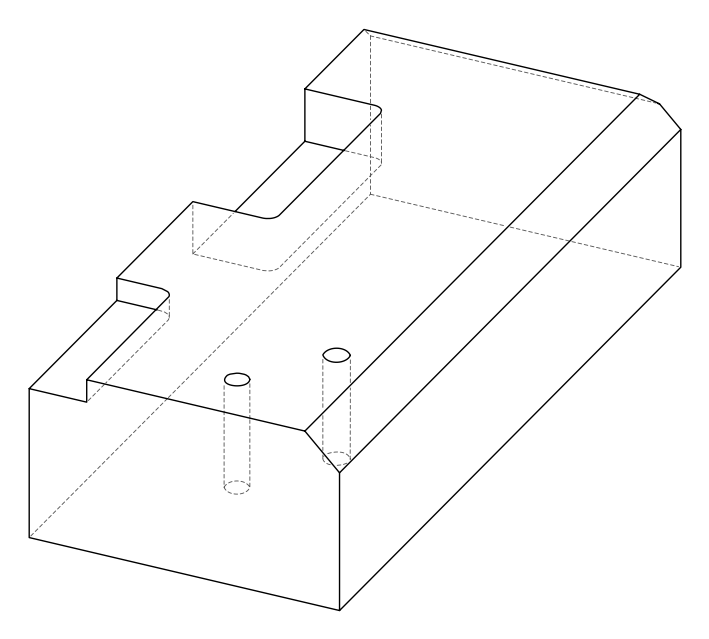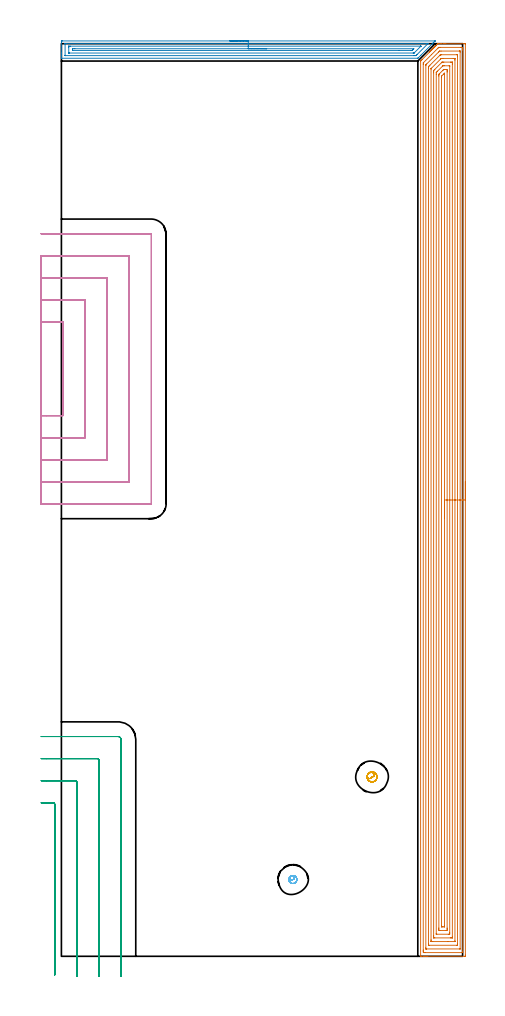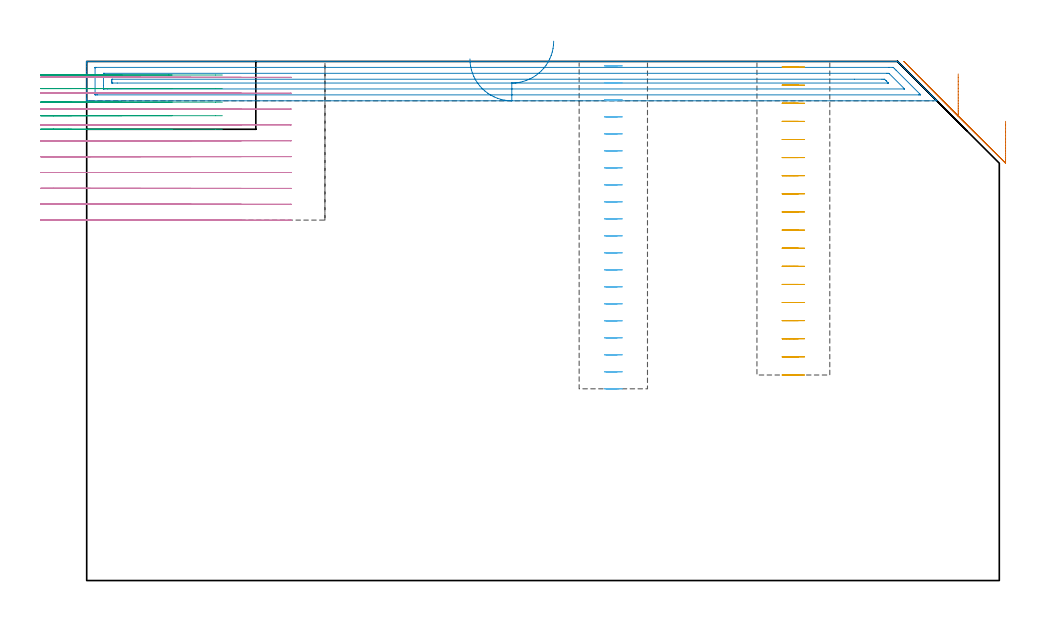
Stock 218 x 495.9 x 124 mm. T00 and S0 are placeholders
(PLAN: 6 operations, 2 tool changes, 85.8 min)
(1 AREA_MILL | FG_CHAMFER_SURFACE | UGT0205_001 | 35.93 min | 146418 mm3)
(2 AREA_MILL_1 | FG_CHAMFER_SURFACE_1 | UGT0205_001 | 6.54 min | 8681 mm3)
(3 MILL_CORNER_NOTCH_RECTANGULAR | CORNER_NOTCH_RECTANGULAR | NXT0201_012 | Follow Part, ap 4, ae 75% | 6.02 min | 83069 mm3)
(4 MILL_SLOT | SLOT_PARTIAL_RECTANGULAR | NXT0201_012 | Follow Part, ap 4, ae 75% | 33.56 min | 350067 mm3)
(5 MILL_BLIND_HOLE_FROM_SOLID_MATERIAL | STEP1POCKET | NXT0201_011 | Spiral | 2.05 min | 17782 mm3)
(6 MILL_BLIND_HOLE_FROM_SOLID_MATERIAL_1 | STEP1POCKET_1 | NXT0201_011 | Spiral | 1.71 min | 16286 mm3)
(TOOL UGT0205_001 | Chamfer Mill 20 x 3 x 45 deg. | D20 FL50 Z2)
(TOOL NXT0201_012 | ENDMILL 16mm [2P460-1600-NA 1630] | D16 FL38 Z6)
(TOOL NXT0201_011 | ENDMILL 12mm [2P460-1200-NA 1630] | D12 FL38 Z6)
(OP 1 AREA_MILL)
G17 G21 G94 G90
T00 M6
G54
G17 G0 G90 X219.5 Y257.95 S1061 M3
G43 Z134. H0
Z109.7
G94 G1 Y257.912 Z108.828 F250.
Y257.798 Z107.963
Y257.609 Z107.112
Y257.347 Z106.28
Y257.013 Z105.474
Y256.61 Z104.7
Y256.142 Z103.964
Y255.61 Z103.272
Y255.021 Z102.629
Y254.378 Z102.04
Y253.686 Z101.508
Y252.95 Z101.04
Y252.176 Z100.637
Y251.37 Z100.303
Y250.538 Z100.041
Y249.687 Z99.852
Y248.822 Z99.738
Y247.95 Z99.7
Y0.612
X219.496 Y0.293 Z99.702
X219.492 Y0.01 Z99.706
X219.204 Y0. Z99.993
X199.057 Z120.138
X198.447 Z120.748
X197.886 Z121.31
X197.556 Z121.64
X196.996 Z122.2
X196.666 Z122.529
X195.627 Z123.573
X195.248 Z123.943
X195.206 Z123.985
X195.202 Y0.006 Z123.988
X195.2 Y0.165 Z124.
Y486.359
X195.204 Y486.495 Z123.989
X195.251 Y486.549 Z123.944
X195.421 Y486.721 Z123.779
X195.597 Y486.897 Z123.603
X195.95 Y487.252 Z123.246
X199.931 Y491.233 Z119.265
X200.04 Y491.34 Z119.16
X200.119 Y491.419 Z119.081
X200.227 Y491.529 Z118.969
X200.336 Y491.636 Z118.864
X200.416 Y491.716 Z118.783
X200.524 Y491.826 Z118.672
X200.632 Y491.932 Z118.568
X200.714 Y492.014 Z118.486
X200.821 Y492.123 Z118.375
X200.928 Y492.228 Z118.272
X201.011 Y492.312 Z118.188
X201.118 Y492.42 Z118.078
X201.223 Y492.524 Z117.976
X201.309 Y492.609 Z117.891
X201.414 Y492.716 Z117.782
X201.519 Y492.82 Z117.68
X201.607 Y492.907 Z117.593
X201.711 Y493.013 Z117.485
X201.815 Y493.116 Z117.384
X201.904 Y493.205 Z117.295
X202.008 Y493.31 Z117.188
X202.111 Y493.412 Z117.088
X202.202 Y493.502 Z116.998
X202.305 Y493.607 Z116.891
X202.407 Y493.707 Z116.792
X202.5 Y493.8 Z116.7
X202.602 Y493.904 Z116.594
X202.703 Y494.003 Z116.496
X202.797 Y494.098 Z116.402
X202.898 Y494.2 Z116.298
X202.999 Y494.299 Z116.201
X203.095 Y494.395 Z116.105
X203.195 Y494.497 Z116.001
X203.295 Y494.595 Z115.905
X203.392 Y494.693 Z115.807
X203.492 Y494.794 Z115.704
X203.591 Y494.891 Z115.609
X203.69 Y494.99 Z115.509
X203.789 Y495.091 Z115.407
X204.234 Y495.534 Z114.965
X204.389 Y495.69 Z114.81
X204.585 Y495.883 Z114.613
X204.607 Y495.898 Z114.591
X204.679 Y495.9 Z114.52
X204.704 Z114.495
X204.877 Z114.323
X205.8 Z113.399
X206.46 Z112.736
X207.68 Z111.517
X208.24 Z110.954
X208.85 Z110.345
X218.924 Z100.273
X219.207 Y495.898 Z99.99
X219.492 Y495.89 Z99.706
X219.499 Y495.604 Z99.699
X219.5 Y247.95 Z99.7
X218.086 Z101.114
X218.085 Y2.294 Z101.115
X218.082 Y2.19 Z101.118
X218.077 Y2.01 Z101.123
X218.034 Y2.008 Z101.166
X217.539 Y2.001 Z101.661
X197.556 Z121.644
X197.06 Y2.003 Z122.14
X196.666 Y2.01 Z122.534
X196.621 Y2.398 Z122.579
X196.618 Y2.446 Z122.582
X196.614 Y3.291 Z122.586
Y3.343
X196.615 Y484.625 Z122.585
X196.623 Y485.466 Z122.577
X196.643 Y485.489 Z122.557
X196.666 Y485.515 Z122.534
X201.08 Y489.931 Z118.12
X204.679 Y493.529 Z114.521
X204.97 Y493.811 Z114.23
X205.052 Y493.89 Z114.148
X205.177 Y493.896 Z114.023
X205.569 Y493.899 Z113.631
X206.063 Y493.9 Z113.137
X217.144 Y493.899 Z102.056
X217.64 Y493.897 Z101.56
X218.034 Y493.89 Z101.166
X218.079 Y493.502 Z101.121
X218.082 Y493.454 Z101.118
X218.086 Y492.609 Z101.114
Y492.557
Y247.95
X216.672 Z102.528
X216.671 Y4.184 Z102.529
X216.669 Y4.079 Z102.531
X216.667 Y4.028 Z102.533
X216.665 Y4.01 Z102.535
X216.619 Y4.007 Z102.581
X216.435 Y4.001 Z102.765
X198.447 Z120.753
X198.264 Y4.002 Z120.936
X198.142 Y4.006 Z121.058
X198.047 Y4.01 Z121.153
X198.035 Y4.025 Z121.165
X198.033 Y4.045 Z121.167
X198.031 Y4.184 Z121.169
X198.029 Y4.603 Z121.171
Y484.099
X198.031 Y484.336 Z121.169
X198.033 Y484.395 Z121.167
X198.035 Y484.42 Z121.165
X198.053 Y484.442 Z121.147
X198.174 Y484.573 Z121.026
X198.31 Y484.71 Z120.89
X198.447 Y484.848 Z120.753
X204.997 Y491.398 Z114.203
X205.317 Y491.716 Z113.883
X205.447 Y491.839 Z113.753
X205.487 Y491.876 Z113.713
X205.569 Y491.89 Z113.631
X206.278 Y491.899 Z112.922
X216.253 Y491.9 Z102.947
X216.436 Y491.898 Z102.764
X216.558 Y491.895 Z102.642
X216.653 Y491.89 Z102.547
X216.665 Y491.875 Z102.535
X216.667 Y491.855 Z102.533
X216.669 Y491.716 Z102.531
X216.671 Y491.297 Z102.529
X216.672 Y247.95 Z102.528
X215.257 Z103.943
Y6.862
X215.253 Y6.079 Z103.947
X215.251 Y6.026 Z103.949
X215.247 Y6.01 Z103.953
X215.225 Y6.008 Z103.975
X215.118 Y6.003 Z104.082
X214.903 Y6.001 Z104.297
X199.785 Z119.415
X199.579 Y6.003 Z119.621
X199.477 Y6.007 Z119.723
X199.454 Y6.01 Z119.746
X199.449 Y6.021 Z119.751
X199.448 Y6.059 Z119.752
X199.443 Y6.756 Z119.757
Y6.862
Y482.787
X199.447 Y483.181 Z119.753
X199.45 Y483.373 Z119.75
X199.539 Y483.478 Z119.662
X199.732 Y483.68 Z119.468
X199.979 Y483.93 Z119.221
X200.227 Y484.179 Z118.973
X205.569 Y489.52 Z113.631
X205.776 Y489.724 Z113.424
X205.874 Y489.818 Z113.326
X205.935 Y489.874 Z113.265
X206.03 Y489.89 Z113.17
X206.46 Y489.899 Z112.74
X206.49 Y489.9 Z112.71
X214.915 Y489.899 Z104.285
X215.121 Y489.897 Z104.079
X215.223 Y489.893 Z103.977
X215.246 Y489.89 Z103.954
X215.251 Y489.879 Z103.949
X215.252 Y489.841 Z103.948
X215.257 Y489.144 Z103.943
Y489.038
Y247.95
X213.843 Z105.357
Y8.387
X213.841 Y8.125 Z105.359
X213.839 Y8.051 Z105.361
X213.836 Y8.013 Z105.364
X213.823 Y8.01 Z105.377
X213.744 Y8.005 Z105.456
X213.582 Y8.001 Z105.618
X209.96 Y8. Z109.24
X201.764 Z117.436
X201.118 Y8.002 Z118.082
X200.87 Y8.004 Z118.33
X200.862 Y8.012 Z118.338
X200.86 Y8.014 Z118.34
X200.857 Y8.648 Z118.343
Y8.91
Y482.156
X200.858 Y482.243 Z118.342
X200.861 Y482.312 Z118.339
X200.864 Y482.354 Z118.336
X200.88 Y482.372 Z118.32
X201.118 Y482.618 Z118.082
X206.106 Y487.607 Z113.094
X206.224 Y487.724 Z112.976
X206.32 Y487.815 Z112.88
X206.384 Y487.873 Z112.816
X206.46 Y487.89 Z112.74
X206.707 Y487.896 Z112.493
X207.35 Y487.899 Z111.85
X207.594 Y487.9 Z111.606
X212.936 Z106.264
X213.582 Y487.898 Z105.618
X213.83 Y487.896 Z105.37
X213.838 Y487.888 Z105.362
X213.841 Y487.886 Z105.359
X213.843 Y487.252 Z105.357
Y486.99
Y247.95
X212.429 Z106.771
X212.428 Y10.434 Z106.772
X212.426 Y10.12 Z106.774
X212.424 Y10.042 Z106.776
X212.422 Y10.011 Z106.778
X212.378 Y10.008 Z106.822
X212.232 Y10.002 Z106.968
X211.802 Y10.001 Z107.398
X211.344 Y10. Z107.856
X202.898 Y10.001 Z116.302
X202.438 Y10.003 Z116.762
X202.302 Y10.01 Z116.898
X202.278 Y10.016 Z116.922
X202.276 Y10.062 Z116.924
X202.273 Y10.168 Z116.927
X202.272 Y10.434 Z116.928
X202.271 Y11.063 Z116.929
Y480.108
X202.272 Y480.736 Z116.928
X202.274 Y481.001 Z116.926
X202.278 Y481.311 Z116.922
X202.43 Y481.471 Z116.77
X202.842 Y481.894 Z116.358
X202.898 Y481.951 Z116.302
X206.46 Y485.512 Z112.74
X206.744 Y485.788 Z112.456
X206.825 Y485.866 Z112.375
X206.862 Y485.89 Z112.338
X206.922 Y485.895 Z112.278
X207.35 Y485.899 Z111.85
X207.808 Y485.9 Z111.392
X211.369 Z107.831
X211.802 Y485.899 Z107.398
X212.262 Y485.897 Z106.938
X212.398 Y485.89 Z106.802
X212.422 Y485.884 Z106.778
X212.424 Y485.838 Z106.776
X212.427 Y485.732 Z106.773
X212.428 Y485.466 Z106.772
X212.429 Y484.837 Z106.771
Y247.95
X211.015 Z108.185
Y13.009
X211.013 Y12.22 Z108.187
X211.012 Y12.119 Z108.188
X211.008 Y12.022 Z108.192
X210.911 Y12.01 Z108.289
X210.239 Y12.001 Z108.961
X204.007 Z115.193
X203.789 Y12.004 Z115.411
X203.716 Y12.007 Z115.484
X203.695 Y12.01 Z115.505
X203.692 Y12.048 Z115.508
X203.688 Y12.116 Z115.512
X203.686 Y12.22 Z115.514
X203.685 Y12.324 Z115.515
Y479.319
X203.69 Y480.108 Z115.51
X203.692 Y480.206 Z115.508
X203.701 Y480.292 Z115.499
X203.789 Y480.384 Z115.411
X204.094 Y480.695 Z115.106
X204.398 Y481.001 Z114.802
X207.077 Y483.68 Z112.123
X207.215 Y483.815 Z111.985
X207.261 Y483.858 Z111.939
X207.298 Y483.889 Z111.902
X207.35 Y483.89 Z111.85
X208.022 Y483.899 Z111.178
X210.693 Z108.507
X210.911 Y483.896 Z108.289
X210.984 Y483.893 Z108.216
X211.005 Y483.89 Z108.195
X211.008 Y483.852 Z108.192
X211.012 Y483.784 Z108.188
X211.014 Y483.68 Z108.186
X211.015 Y483.577 Z108.185
Y247.95
X209.601 Z109.599
X209.6 Y15.321 Z109.6
Y14.899
X209.597 Y14.431 Z109.603
X209.593 Y14.006 Z109.607
X209.136 Y14. Z110.064
X205.575 Z113.625
X205.107 Y14.006 Z114.093
X205.102 Y14.474 Z114.098
X205.1 Y14.899 Z114.1
Y15.37
Y478.323
X205.101 Y478.792 Z114.099
X205.105 Y479.216 Z114.095
X205.106 Y479.241 Z114.094
X205.123 Y479.265 Z114.077
X205.166 Y479.314 Z114.034
X205.232 Y479.384 Z113.968
X207.099 Y481.253 Z112.101
X207.35 Y481.502 Z111.85
X207.548 Y481.696 Z111.652
X207.753 Y481.894 Z111.447
X208.24 Y481.9 Z110.96
X209.125 Z110.075
X209.593 Y481.894 Z109.607
X209.598 Y481.426 Z109.602
X209.6 Y481.001 Z109.6
Y480.53
X209.601 Y247.95 Z109.599
X208.186 Z111.014
Y16.685
X208.184 Y16.265 Z111.016
X208.181 Y16.056 Z111.019
X208.179 Y16.013 Z111.021
X208.13 Y16.008 Z111.07
X208.03 Y16.003 Z111.17
X207.35 Y16. Z111.85
X207.142 Y16.001 Z112.058
X206.606 Y16.008 Z112.594
X206.547 Y16.01 Z112.653
X206.52 Y16.019 Z112.68
X206.519 Y16.06 Z112.681
X206.516 Y16.249 Z112.684
X206.514 Y16.63 Z112.686
Y16.685
Y477.849
X206.516 Y478.059 Z112.684
X206.518 Y478.163 Z112.682
X206.521 Y478.211 Z112.679
X206.544 Y478.238 Z112.656
X206.621 Y478.323 Z112.579
X207.583 Y479.287 Z111.617
X207.878 Y479.579 Z111.322
X208.171 Y479.865 Z111.029
X208.179 Y479.872 Z111.021
X208.181 Y479.848 Z111.019
X208.184 Y479.766 Z111.016
X208.186 Y479.601 Z111.014
Y247.95
Y247.078 Z111.052
Y246.214 Z111.166
Y245.362 Z111.354
Y244.53 Z111.617
Y243.724 Z111.951
Y242.95 Z112.353
Y242.214 Z112.822
Y241.522 Z113.353
Y240.879 Z113.943
Y240.29 Z114.586
Y239.759 Z115.278
Y239.29 Z116.014
Y238.887 Z116.788
Y238.553 Z117.593
Y238.291 Z118.426
Y238.102 Z119.277
Y237.988 Z120.142
Y237.95 Z121.014
G0 Z134.
M5
M2
(OP 2 AREA_MILL_1)
G17 G21 G94 G90
T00 M6
G54
G17 G0 G90 X91.55 Y497.4 S1061 M3
G43 Z134. H0
Z124.6
G94 G1 X91.588 Z123.728 F250.
X91.702 Z122.864
X91.891 Z122.012
X92.153 Z121.18
X92.487 Z120.374
X92.89 Z119.6
X93.358 Z118.864
X93.89 Z118.172
X94.479 Z117.529
X95.122 Z116.94
X95.814 Z116.408
X96.55 Z115.94
X97.324 Z115.537
X98.13 Z115.203
X98.962 Z114.941
X99.814 Z114.752
X100.678 Z114.638
X101.55 Z114.6
X203.079 Y497.399 Z114.599
X203.083 Y497.395 Z114.604
X203.079 Y497.382 Z114.616
X202.911 Y497.211 Z114.788
X202.816 Y497.116 Z114.884
X202.331 Y496.629 Z115.366
X202.183 Y496.482 Z115.516
X202.037 Y496.336 Z115.662
X201.895 Y496.192 Z115.803
X201.756 Y496.055 Z115.942
X201.591 Y495.89 Z116.108
X201.458 Y495.756 Z116.24
X201.329 Y495.628 Z116.37
X195.35 Y489.65 Z122.349
X194.035 Y488.335 Z123.664
X193.998 Y488.298 Z123.701
X193.774 Y488.076 Z123.921
X193.695 Y488.003 Z123.989
X193.552 Y488. Z124.
X0.169
X0.01 Y488.002 Z123.988
X0.003 Y488.124 Z123.868
X0. Y488.254 Z123.745
Y488.545 Z123.455
Y489.208 Z122.787
Y490.412 Z121.584
Y490.954 Z121.04
Y496.795 Z115.203
X0.004 Y497.066 Z114.932
X0.01 Y497.393 Z114.604
X0.277 Y497.397 Z114.602
X0.616 Y497.4 Z114.6
X101.55
Y495.986 Z116.014
X198.717 Y495.985 Z116.015
X198.911
X199.126 Y495.982 Z116.018
X199.212 Y495.979 Z116.021
X199.174 Y495.936 Z116.064
X199.012 Y495.766 Z116.234
X198.911 Y495.661 Z116.339
X193.33 Y490.081 Z121.919
X192.995 Y489.751 Z122.249
X192.658 Y489.421 Z122.579
X192.443 Y489.419 Z122.581
X191.765 Y489.415 Z122.585
X191.554 Y489.414 Z122.586
X2.191 Y489.415 Z122.585
X2.052 Y489.416 Z122.584
X2.019 Y489.419 Z122.581
X2.01 Y489.421 Z122.579
X2.006 Y489.43 Z122.57
X2.003 Y489.459 Z122.541
X2. Y489.601 Z122.399
Y495.713 Z116.287
X2.003 Y495.844 Z116.156
X2.007 Y495.949 Z116.051
X2.01 Y495.977 Z116.023
X2.022 Y495.979 Z116.021
X2.062 Y495.982 Z116.018
X2.403 Y495.985 Z116.015
X2.614 Y495.986 Z116.014
X101.55
Y494.572 Z117.428
X195.21 Y494.571 Z117.429
X195.255 Y494.57 Z117.43
X195.338 Y494.567 Z117.433
X195.348 Y494.565 Z117.435
X195.345 Y494.554 Z117.446
X195.338 Y494.539 Z117.461
X195.292 Y494.491 Z117.509
X195.247 Y494.446 Z117.554
X191.755 Y490.954 Z121.046
X191.653 Y490.861 Z121.139
X191.633 Y490.844 Z121.157
X191.555 Y490.836 Z121.164
X191.385 Y490.832 Z121.168
X191.128 Y490.829 Z121.171
X4.189
X4.061 Y490.831 Z121.169
X4.025 Y490.833 Z121.167
X4.011 Y490.835 Z121.165
X4.008 Y490.844 Z121.156
X4.003 Y490.892 Z121.108
X4.001 Y490.954 Z121.046
X4. Y493.758 Z118.242
X4.004 Y494.446 Z117.554
X4.007 Y494.538 Z117.462
X4.009 Y494.558 Z117.442
X4.022 Y494.565 Z117.435
X4.065 Y494.568 Z117.432
X4.189 Y494.57 Z117.43
X4.954 Y494.571 Z117.429
X101.55 Y494.572 Z117.428
Y493.157 Z118.843
X191.298
X191.397 Y493.156 Z118.844
X191.437 Y493.154 Z118.846
X191.487 Y493.151 Z118.849
X191.458 Y493.117 Z118.883
X191.401 Y493.056 Z118.944
X191.051 Y492.7 Z119.3
X190.963 Y492.611 Z119.389
X190.872 Y492.521 Z119.479
X190.631 Y492.289 Z119.711
X190.596 Y492.256 Z119.744
X190.552 Y492.25 Z119.75
X190.443 Y492.247 Z119.753
X189.979 Y492.244 Z119.756
X183.378 Y492.243 Z119.757
X6.137
X6.093 Y492.244 Z119.756
X6.048 Y492.246 Z119.754
X6.018 Y492.249 Z119.751
X6.01 Y492.284 Z119.716
X6. Y492.676 Z119.324
Y492.7 Z119.3
X6.008 Y493.124 Z118.876
X6.01 Y493.145 Z118.855
X6.039 Y493.15 Z118.85
X6.12 Y493.154 Z118.846
X6.245 Y493.156 Z118.844
X7.294 Y493.157 Z118.843
X101.55
X102.422 Z118.881
X103.286 Z118.995
X104.138 Z119.183
X104.97 Z119.446
X105.776 Z119.78
X106.55 Z120.182
X107.286 Z120.651
X107.978 Z121.182
X108.621 Z121.772
X109.21 Z122.415
X109.742 Z123.107
X110.21 Z123.843
X110.613 Z124.616
X110.947 Z125.422
X111.209 Z126.254
X111.398 Z127.106
X111.512 Z127.971
X111.55 Z128.843
G0 Z134.
M5
M2
(OP 3 MILL_CORNER_NOTCH_RECTANGULAR)
G17 G21 G94 G90
T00 M6
G54
G17 G0 G90 X-3.6 Y-10.144 S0 M3
G43 Z134. H1
Z120.76
G94 G1 Y-7.144 F250.
Y82.605 F500.
G3 X-4.395 Y83.4 R0.8
G1 X-8.
X-11. F250.
G0 Z134.
X8.4 Y-11.
Z120.76
G1 Y-8.
Y94.605 F500.
G3 X7.605 Y95.4 R0.8
G1 X-8.
X-11. F250.
G0 Z134.
X20.4 Y-11.
Z120.76
G1 Y-8.
Y106.605 F500.
G3 X19.605 Y107.4 R0.8
G1 X-8.
X-11. F250.
G0 Z134.
X32.4 Y-11.
Z120.76
G1 Y-8.
Y117.8 F500.
G3 X30.8 Y119.4 R1.6
G1 X-8.
X-11. F250.
G0 Z134.
X-3.6 Y-10.144
Z117.52
G1 Y-7.144
Y82.605 F500.
G3 X-4.395 Y83.4 R0.8
G1 X-8.
X-11. F250.
G0 Z134.
X8.4 Y-11.
Z117.52
G1 Y-8.
Y94.605 F500.
G3 X7.605 Y95.4 R0.8
G1 X-8.
X-11. F250.
G0 Z134.
X20.4 Y-11.
Z117.52
G1 Y-8.
Y106.605 F500.
G3 X19.605 Y107.4 R0.8
G1 X-8.
X-11. F250.
G0 Z134.
X32.4 Y-11.
Z117.52
G1 Y-8.
Y117.8 F500.
G3 X30.8 Y119.4 R1.6
G1 X-8.
X-11. F250.
G0 Z134.
X-3.6 Y-10.144
Z114.28
G1 Y-7.144
Y82.605 F500.
G3 X-4.395 Y83.4 R0.8
G1 X-8.
X-11. F250.
G0 Z134.
X8.4 Y-11.
Z114.28
G1 Y-8.
Y94.605 F500.
G3 X7.605 Y95.4 R0.8
G1 X-8.
X-11. F250.
G0 Z134.
X20.4 Y-11.
Z114.28
G1 Y-8.
Y106.605 F500.
G3 X19.605 Y107.4 R0.8
G1 X-8.
X-11. F250.
G0 Z134.
X32.4 Y-11.
Z114.28
G1 Y-8.
Y117.8 F500.
G3 X30.8 Y119.4 R1.6
G1 X-8.
X-11. F250.
G0 Z134.
X-3.6 Y-10.144
Z111.04
G1 Y-7.144
Y82.605 F500.
G3 X-4.395 Y83.4 R0.8
G1 X-8.
X-11. F250.
G0 Z134.
X8.4 Y-11.
Z111.04
G1 Y-8.
Y94.605 F500.
G3 X7.605 Y95.4 R0.8
G1 X-8.
X-11. F250.
G0 Z134.
X20.4 Y-11.
Z111.04
G1 Y-8.
Y106.605 F500.
G3 X19.605 Y107.4 R0.8
G1 X-8.
X-11. F250.
G0 Z134.
X32.4 Y-11.
Z111.04
G1 Y-8.
Y117.8 F500.
G3 X30.8 Y119.4 R1.6
G1 X-8.
X-11. F250.
G0 Z134.
X-3.6 Y-10.144
Z107.8
G1 Y-7.144
Y82.605 F500.
G3 X-4.395 Y83.4 R0.8
G1 X-8.
X-11. F250.
G0 Z134.
X8.4 Y-11.
Z107.8
G1 Y-8.
Y94.605 F500.
G3 X7.605 Y95.4 R0.8
G1 X-8.
X-11. F250.
G0 Z134.
X20.4 Y-11.
Z107.8
G1 Y-8.
Y106.605 F500.
G3 X19.605 Y107.4 R0.8
G1 X-8.
X-11. F250.
G0 Z134.
X32.4 Y-11.
Z107.8
G1 Y-8.
Y117.8 F500.
G3 X30.8 Y119.4 R1.6
G1 X-8.
X-11. F250.
G0 Z134.
M5
M2
(OP 4 MILL_SLOT)
G17 G21 G94 G90
T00 M6
G54
G17 G0 G90 X-11. Y293.8 S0 M3
G43 Z134. H1
Z120.21
G94 G1 X-8. F250.
X0.9 F500.
Y344.6
X-8.
X-11. F250.
Y281.8
X-8.
X12.9 F500.
Y356.6
X-8.
X-11. F250.
Y269.8
X-8.
X24.9 F500.
Y368.6
X-8.
X-11. F250.
Y257.8
X-8.
X36.9 F500.
Y380.6
X-8.
X-11. F250.
Y245.8
X-8.
X48.7 F500.
G3 X48.9 Y246. R0.2
G1 Y392.4
G3 X48.7 Y392.6 R0.2
G1 X-8.
X-11. F250.
G0 Y293.8 Z116.42
G1 X-8.
X0.9 F500.
Y344.6
X-8.
X-11. F250.
Y281.8
X-8.
X12.9 F500.
Y356.6
X-8.
X-11. F250.
Y269.8
X-8.
X24.9 F500.
Y368.6
X-8.
X-11. F250.
Y257.8
X-8.
X36.9 F500.
Y380.6
X-8.
X-11. F250.
Y245.8
X-8.
X48.7 F500.
G3 X48.9 Y246. R0.2
G1 Y392.4
G3 X48.7 Y392.6 R0.2
G1 X-8.
X-11. F250.
G0 Y293.8 Z112.63
G1 X-8.
X0.9 F500.
Y344.6
X-8.
X-11. F250.
Y281.8
X-8.
X12.9 F500.
Y356.6
X-8.
X-11. F250.
Y269.8
X-8.
X24.9 F500.
Y368.6
X-8.
X-11. F250.
Y257.8
X-8.
X36.9 F500.
Y380.6
X-8.
X-11. F250.
Y245.8
X-8.
X48.7 F500.
G3 X48.9 Y246. R0.2
G1 Y392.4
G3 X48.7 Y392.6 R0.2
G1 X-8.
X-11. F250.
G0 Y293.8 Z108.84
G1 X-8.
X0.9 F500.
Y344.6
X-8.
X-11. F250.
Y281.8
X-8.
X12.9 F500.
Y356.6
X-8.
X-11. F250.
Y269.8
X-8.
X24.9 F500.
Y368.6
X-8.
X-11. F250.
Y257.8
X-8.
X36.9 F500.
Y380.6
X-8.
X-11. F250.
Y245.8
X-8.
X48.7 F500.
G3 X48.9 Y246. R0.2
G1 Y392.4
G3 X48.7 Y392.6 R0.2
G1 X-8.
X-11. F250.
G0 Y293.8 Z105.05
G1 X-8.
X0.9 F500.
Y344.6
X-8.
X-11. F250.
Y281.8
X-8.
X12.9 F500.
Y356.6
X-8.
X-11. F250.
Y269.8
X-8.
X24.9 F500.
Y368.6
X-8.
X-11. F250.
Y257.8
X-8.
X36.9 F500.
Y380.6
X-8.
X-11. F250.
Y245.8
X-8.
X48.7 F500.
G3 X48.9 Y246. R0.2
G1 Y392.4
G3 X48.7 Y392.6 R0.2
G1 X-8.
X-11. F250.
G0 Y293.8 Z101.26
G1 X-8.
X0.9 F500.
Y344.6
X-8.
X-11. F250.
Y281.8
X-8.
X12.9 F500.
Y356.6
X-8.
X-11. F250.
Y269.8
X-8.
X24.9 F500.
Y368.6
X-8.
X-11. F250.
Y257.8
X-8.
X36.9 F500.
Y380.6
X-8.
X-11. F250.
Y245.8
X-8.
X48.7 F500.
G3 X48.9 Y246. R0.2
G1 Y392.4
G3 X48.7 Y392.6 R0.2
G1 X-8.
X-11. F250.
G0 Y293.8 Z97.47
G1 X-8.
X0.9 F500.
Y344.6
X-8.
X-11. F250.
Y281.8
X-8.
X12.9 F500.
Y356.6
X-8.
X-11. F250.
Y269.8
X-8.
X24.9 F500.
Y368.6
X-8.
X-11. F250.
Y257.8
X-8.
X36.9 F500.
Y380.6
X-8.
X-11. F250.
Y245.8
X-8.
X48.7 F500.
G3 X48.9 Y246. R0.2
G1 Y392.4
G3 X48.7 Y392.6 R0.2
G1 X-8.
X-11. F250.
G0 Y293.8 Z93.68
G1 X-8.
X0.9 F500.
Y344.6
X-8.
X-11. F250.
Y281.8
X-8.
X12.9 F500.
Y356.6
X-8.
X-11. F250.
Y269.8
X-8.
X24.9 F500.
Y368.6
X-8.
X-11. F250.
Y257.8
X-8.
X36.9 F500.
Y380.6
X-8.
X-11. F250.
Y245.8
X-8.
X48.7 F500.
G3 X48.9 Y246. R0.2
G1 Y392.4
G3 X48.7 Y392.6 R0.2
G1 X-8.
X-11. F250.
G0 Y293.8 Z89.89
G1 X-8.
X0.9 F500.
Y344.6
X-8.
X-11. F250.
Y281.8
X-8.
X12.9 F500.
Y356.6
X-8.
X-11. F250.
Y269.8
X-8.
X24.9 F500.
Y368.6
X-8.
X-11. F250.
Y257.8
X-8.
X36.9 F500.
Y380.6
X-8.
X-11. F250.
Y245.8
X-8.
X48.7 F500.
G3 X48.9 Y246. R0.2
G1 Y392.4
G3 X48.7 Y392.6 R0.2
G1 X-8.
X-11. F250.
G0 Y293.8 Z86.1
G1 X-8.
X0.9 F500.
Y344.6
X-8.
X-11. F250.
Y281.8
X-8.
X12.9 F500.
Y356.6
X-8.
X-11. F250.
Y269.8
X-8.
X24.9 F500.
Y368.6
X-8.
X-11. F250.
Y257.8
X-8.
X36.9 F500.
Y380.6
X-8.
X-11. F250.
Y245.8
X-8.
X48.7 F500.
G3 X48.9 Y246. R0.2
G1 Y392.4
G3 X48.7 Y392.6 R0.2
G1 X-8.
X-11. F250.
G0 Z134.
M5
M2
(OP 5 MILL_BLIND_HOLE_FROM_SOLID_MATERIAL)
G17 G21 G94 G90
T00 M6
G54
G17 G0 G90 X168.8 Y97.5 S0 M3
G43 Z134. H1
Z122.672
G94 G3 X169.169 Y99.831 R1.195 F250.
X166.232 Y98.334 R2.331
X167.966 Y94.932 R2.7
X166.232 Y98.334 R-2.7
X167.099 Y96.633 R1.35
X168.8 Y97.5 R1.35
G0 Z118.344
G3 X169.169 Y99.831 R1.195
X166.232 Y98.334 R2.331
X167.966 Y94.932 R2.7
X166.232 Y98.334 R-2.7
X167.099 Y96.633 R1.35
X168.8 Y97.5 R1.35
G0 Z114.017
G3 X169.169 Y99.831 R1.195
X166.232 Y98.334 R2.331
X167.966 Y94.932 R2.7
X166.232 Y98.334 R-2.7
X167.099 Y96.633 R1.35
X168.8 Y97.5 R1.35
G0 Z109.689
G3 X169.169 Y99.831 R1.195
X166.232 Y98.334 R2.331
X167.966 Y94.932 R2.7
X166.232 Y98.334 R-2.7
X167.099 Y96.633 R1.35
X168.8 Y97.5 R1.35
G0 Z105.361
G3 X169.169 Y99.831 R1.195
X166.232 Y98.334 R2.331
X167.966 Y94.932 R2.7
X166.232 Y98.334 R-2.7
X167.099 Y96.633 R1.35
X168.8 Y97.5 R1.35
G0 Z101.033
G3 X169.169 Y99.831 R1.195
X166.232 Y98.334 R2.331
X167.966 Y94.932 R2.7
X166.232 Y98.334 R-2.7
X167.099 Y96.633 R1.35
X168.8 Y97.5 R1.35
G0 Z96.706
G3 X169.169 Y99.831 R1.195
X166.232 Y98.334 R2.331
X167.966 Y94.932 R2.7
X166.232 Y98.334 R-2.7
X167.099 Y96.633 R1.35
X168.8 Y97.5 R1.35
G0 Z92.378
G3 X169.169 Y99.831 R1.195
X166.232 Y98.334 R2.331
X167.966 Y94.932 R2.7
X166.232 Y98.334 R-2.7
X167.099 Y96.633 R1.35
X168.8 Y97.5 R1.35
G0 Z88.05
G3 X169.169 Y99.831 R1.195
X166.232 Y98.334 R2.331
X167.966 Y94.932 R2.7
X166.232 Y98.334 R-2.7
X167.099 Y96.633 R1.35
X168.8 Y97.5 R1.35
G0 Z83.722
G3 X169.169 Y99.831 R1.195
X166.232 Y98.334 R2.331
X167.966 Y94.932 R2.7
X166.232 Y98.334 R-2.7
X167.099 Y96.633 R1.35
X168.8 Y97.5 R1.35
G0 Z79.394
G3 X169.169 Y99.831 R1.195
X166.232 Y98.334 R2.331
X167.966 Y94.932 R2.7
X166.232 Y98.334 R-2.7
X167.099 Y96.633 R1.35
X168.8 Y97.5 R1.35
G0 Z75.067
G3 X169.169 Y99.831 R1.195
X166.232 Y98.334 R2.331
X167.966 Y94.932 R2.7
X166.232 Y98.334 R-2.7
X167.099 Y96.633 R1.35
X168.8 Y97.5 R1.35
G0 Z70.739
G3 X169.169 Y99.831 R1.195
X166.232 Y98.334 R2.331
X167.966 Y94.932 R2.7
X166.232 Y98.334 R-2.7
X167.099 Y96.633 R1.35
X168.8 Y97.5 R1.35
G0 Z66.411
G3 X169.169 Y99.831 R1.195
X166.232 Y98.334 R2.331
X167.966 Y94.932 R2.7
X166.232 Y98.334 R-2.7
X167.099 Y96.633 R1.35
X168.8 Y97.5 R1.35
G0 Z62.083
G3 X169.169 Y99.831 R1.195
X166.232 Y98.334 R2.331
X167.966 Y94.932 R2.7
X166.232 Y98.334 R-2.7
X167.099 Y96.633 R1.35
X168.8 Y97.5 R1.35
G0 Z57.756
G3 X169.169 Y99.831 R1.195
X166.232 Y98.334 R2.331
X167.966 Y94.932 R2.7
X166.232 Y98.334 R-2.7
X167.099 Y96.633 R1.35
X168.8 Y97.5 R1.35
G0 Z53.428
G3 X169.169 Y99.831 R1.195
X166.232 Y98.334 R2.331
X167.966 Y94.932 R2.7
X166.232 Y98.334 R-2.7
X167.099 Y96.633 R1.35
X168.8 Y97.5 R1.35
G0 Z49.1
G3 X169.169 Y99.831 R1.195
X166.232 Y98.334 R2.331
X167.966 Y94.932 R2.7
X166.232 Y98.334 R-2.7
X167.099 Y96.633 R1.35
X168.8 Y97.5 R1.35
G0 Z134.
M5
M2
(OP 6 MILL_BLIND_HOLE_FROM_SOLID_MATERIAL_1)
G17 G21 G94 G90
T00 M6
G54
G17 G0 G90 X125.8 Y41.7 S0 M3
G43 Z134. H1
Z122.94
G94 G3 X126.494 Y43.156 R0.893 F250.
X124.447 Y43.371 R1.456
X124.129 Y40.347 R2.15
X124.447 Y43.371 R-2.15
X124.288 Y41.859 R1.075
X125.8 Y41.7 R1.075
G0 Z118.88
G3 X126.494 Y43.156 R0.893
X124.447 Y43.371 R1.456
X124.129 Y40.347 R2.15
X124.447 Y43.371 R-2.15
X124.288 Y41.859 R1.075
X125.8 Y41.7 R1.075
G0 Z114.82
G3 X126.494 Y43.156 R0.893
X124.447 Y43.371 R1.456
X124.129 Y40.347 R2.15
X124.447 Y43.371 R-2.15
X124.288 Y41.859 R1.075
X125.8 Y41.7 R1.075
G0 Z110.76
G3 X126.494 Y43.156 R0.893
X124.447 Y43.371 R1.456
X124.129 Y40.347 R2.15
X124.447 Y43.371 R-2.15
X124.288 Y41.859 R1.075
X125.8 Y41.7 R1.075
G0 Z106.7
G3 X126.494 Y43.156 R0.893
X124.447 Y43.371 R1.456
X124.129 Y40.347 R2.15
X124.447 Y43.371 R-2.15
X124.288 Y41.859 R1.075
X125.8 Y41.7 R1.075
G0 Z102.64
G3 X126.494 Y43.156 R0.893
X124.447 Y43.371 R1.456
X124.129 Y40.347 R2.15
X124.447 Y43.371 R-2.15
X124.288 Y41.859 R1.075
X125.8 Y41.7 R1.075
G0 Z98.58
G3 X126.494 Y43.156 R0.893
X124.447 Y43.371 R1.456
X124.129 Y40.347 R2.15
X124.447 Y43.371 R-2.15
X124.288 Y41.859 R1.075
X125.8 Y41.7 R1.075
G0 Z94.52
G3 X126.494 Y43.156 R0.893
X124.447 Y43.371 R1.456
X124.129 Y40.347 R2.15
X124.447 Y43.371 R-2.15
X124.288 Y41.859 R1.075
X125.8 Y41.7 R1.075
G0 Z90.46
G3 X126.494 Y43.156 R0.893
X124.447 Y43.371 R1.456
X124.129 Y40.347 R2.15
X124.447 Y43.371 R-2.15
X124.288 Y41.859 R1.075
X125.8 Y41.7 R1.075
G0 Z86.4
G3 X126.494 Y43.156 R0.893
X124.447 Y43.371 R1.456
X124.129 Y40.347 R2.15
X124.447 Y43.371 R-2.15
X124.288 Y41.859 R1.075
X125.8 Y41.7 R1.075
G0 Z82.34
G3 X126.494 Y43.156 R0.893
X124.447 Y43.371 R1.456
X124.129 Y40.347 R2.15
X124.447 Y43.371 R-2.15
X124.288 Y41.859 R1.075
X125.8 Y41.7 R1.075
G0 Z78.28
G3 X126.494 Y43.156 R0.893
X124.447 Y43.371 R1.456
X124.129 Y40.347 R2.15
X124.447 Y43.371 R-2.15
X124.288 Y41.859 R1.075
X125.8 Y41.7 R1.075
G0 Z74.22
G3 X126.494 Y43.156 R0.893
X124.447 Y43.371 R1.456
X124.129 Y40.347 R2.15
X124.447 Y43.371 R-2.15
X124.288 Y41.859 R1.075
X125.8 Y41.7 R1.075
G0 Z70.16
G3 X126.494 Y43.156 R0.893
X124.447 Y43.371 R1.456
X124.129 Y40.347 R2.15
X124.447 Y43.371 R-2.15
X124.288 Y41.859 R1.075
X125.8 Y41.7 R1.075
G0 Z66.1
G3 X126.494 Y43.156 R0.893
X124.447 Y43.371 R1.456
X124.129 Y40.347 R2.15
X124.447 Y43.371 R-2.15
X124.288 Y41.859 R1.075
X125.8 Y41.7 R1.075
G0 Z62.04
G3 X126.494 Y43.156 R0.893
X124.447 Y43.371 R1.456
X124.129 Y40.347 R2.15
X124.447 Y43.371 R-2.15
X124.288 Y41.859 R1.075
X125.8 Y41.7 R1.075
G0 Z57.98
G3 X126.494 Y43.156 R0.893
X124.447 Y43.371 R1.456
X124.129 Y40.347 R2.15
X124.447 Y43.371 R-2.15
X124.288 Y41.859 R1.075
X125.8 Y41.7 R1.075
G0 Z53.92
G3 X126.494 Y43.156 R0.893
X124.447 Y43.371 R1.456
X124.129 Y40.347 R2.15
X124.447 Y43.371 R-2.15
X124.288 Y41.859 R1.075
X125.8 Y41.7 R1.075
G0 Z49.86
G3 X126.494 Y43.156 R0.893
X124.447 Y43.371 R1.456
X124.129 Y40.347 R2.15
X124.447 Y43.371 R-2.15
X124.288 Y41.859 R1.075
X125.8 Y41.7 R1.075
G0 Z45.8
G3 X126.494 Y43.156 R0.893
X124.447 Y43.371 R1.456
X124.129 Y40.347 R2.15
X124.447 Y43.371 R-2.15
X124.288 Y41.859 R1.075
X125.8 Y41.7 R1.075
G0 Z134.
M5
M2
